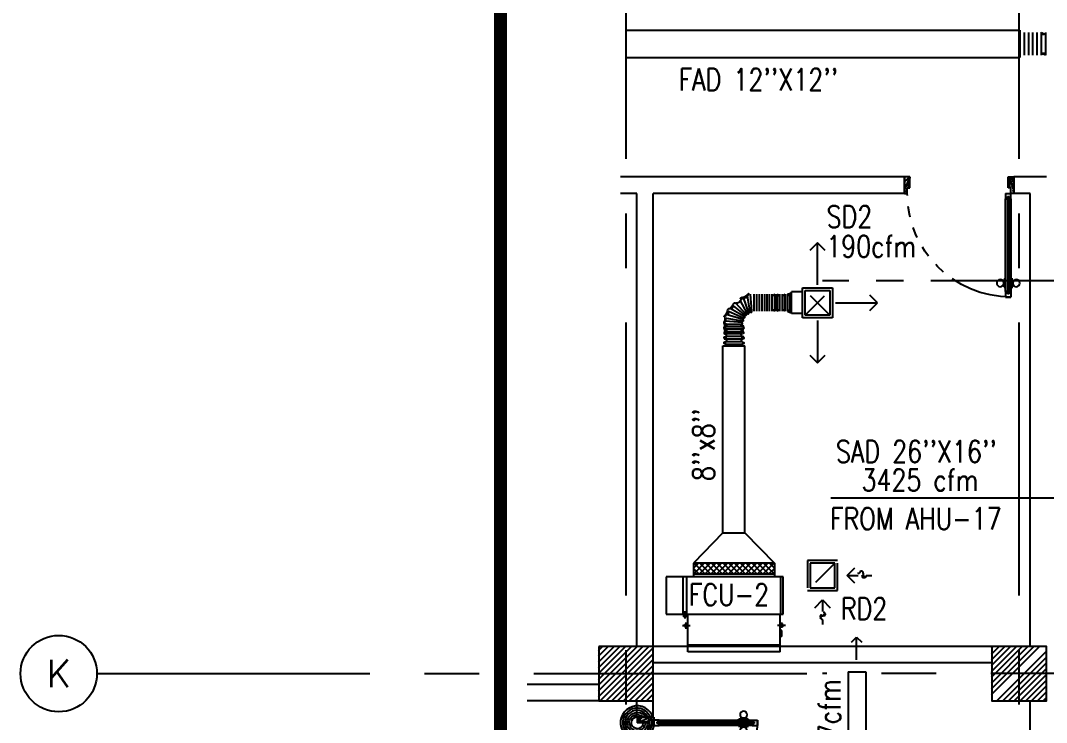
# Model space of a CAD drawing. Extents: x 417866231.7 to 417866328.5, y 43498046.7 to 43498124.2.
# Drawn here: x 417866231.69 to 417866241.09, y 43498097.56 to 43498103.99 of the extents above; entities that cross this region are included whole.
import ezdxf
from ezdxf.enums import TextEntityAlignment as Align

# ---------------------------------------------------------------- set-up
doc = ezdxf.new("R2010")
doc.units = 0
doc.header["$MEASUREMENT"] = 0
for name, pattern in [('CENTER', [2, 1.25, -0.25, 0.25, -0.25]), ('CENTER2', [1.125, 0.75, -0.125, 0.125, -0.125]), ('CENTERX2', [4, 2.5, -0.5, 0.5, -0.5]), ('HIDDEN', [0.375, 0.25, -0.125])]:
    doc.linetypes.add(name, pattern=pattern)
doc.layers.get('0').update_dxf_attribs({"linetype": 'CONTINUOUS'})
for name, color, linetype in [('AX', 9, 'CONTINUOUS'), ('AX-CR', 7, 'CONTINUOUS'), ('AX-TXT', 2, 'CONTINUOUS'), ('AXES', 11, 'CENTERX2'), ('AXES1', 11, 'CENTER'), ('COL', 7, 'CONTINUOUS'), ('DOOR', 9, 'CONTINUOUS'), ('DUCT', 6, 'CONTINUOUS'), ('ELEV', 2, 'CONTINUOUS'), ('FCU', 6, 'CONTINUOUS'), ('HAT', 11, 'CONTINUOUS'), ('M-AC-FLEX', 7, 'CONTINUOUS'), ('M-EGU.', 2, 'CONTINUOUS'), ('M-TEXT', 2, 'CONTINUOUS'), ('WALL', 9, 'CONTINUOUS')]:
    doc.layers.add(name, color=color, linetype=linetype)
doc.styles.add('ROMANS', font='ROMANS.shx', dxfattribs={"width": 0.6})

# ---------------------------------------------------------------- blocks, each defined once
blk = doc.blocks.new('D1000')
at = {"layer": 'DOOR', "color": 7, "linetype": 'ByBlock'}
for p, q in [((0, 0), (-150, 0)), ((-150, 0), (-150, -25)), ((-150, 0), (0, 0)), ((0, -50), (-113.7, 0)), ((0, -50), (-40.1, 0)), ((0, -50), (0, 0)), ((-1050, -25.2), (-1100, -25.2)), ((-1100, -75.2), (-1100, -25.2)), ((-1100, -25.2), (-1100, -75.2)), ((-1050, -75.2), (-1100, -75.2)), ((-1050, -42.2), (-1070, -42.2)), ((-1070, -42.2), (-1070, -58.2)), ((-1050, -58.2), (-1070, -58.2)), ((-1050, -25.2), (-1050, -42.2)), ((-1050, -58.2), (-1050, -75.2)), ((-927.6, -18), (-1017.6, -18)), ((-1017.6, -25.2), (-1017.6, -18)), ((-1017.6, -75.2), (-1017.6, -82.4)), ((-927.6, -82.4), (-1017.6, -82.4)), ((-1005, -9), (-940.2, -9)), ((-1005, -18), (-1005, -9)), ((-1005, -18), (-940.2, -18)), ((-1005, -82.4), (-940.2, -82.4)), ((-1005, -82.4), (-1005, -91.4)), ((-1005, -91.4), (-940.2, -91.4)), ((-940.2, -18), (-940.2, -9)), ((-940.2, -82.4), (-940.2, -91.4)), ((-927.6, -25.2), (-927.6, -18)), ((-927.6, -75.2), (-927.6, -82.4)), ((-200, -42), (-200, -25)), ((-200, -25), (-150, -25)), ((-180, -42), (-200, -42)), ((-200, -75), (-200, -58)), ((-200, -58), (-180, -58)), ((-150, -75), (-200, -75)), ((-180, -58), (-180, -42)), ((-150, -75), (-150, -25)), ((-150, -25), (-100, -25)), ((-100, -25), (-100, -50)), ((0, -50), (-100, -36.6)), ((-100, -50), (0, -50)), ((-150, -975), (-100, -975)), ((-150, -1000), (-150, -975)), ((-150, -1000), (0, -1000)), ((0, -1000), (-150, -1000)), ((0, -950), (-113.7, -1000)), ((-100, -975), (-100, -950)), ((0, -950), (-100, -963.4)), ((-100, -950), (0, -950)), ((0, -950), (-40.1, -1000)), ((0, -950), (0, -1000))]:
    blk.add_line(p, q, dxfattribs=at)
at = {"layer": 'DOOR', "linetype": 'ByBlock'}
for p, q in [((-200, -25), (-1050, -25.2)), ((-200, -42), (-1050, -42.2)), ((-200, -58), (-1050, -58.2)), ((-1050, -75.2), (-200, -75))]:
    blk.add_line(p, q, dxfattribs=at)
at = {"layer": 'DOOR', "color": 7, "linetype": 'ByBlock'}
for centre in [(-972.6, 23.4), (-972.6, -123.7)]:
    blk.add_circle(centre, 32.4, dxfattribs=at)
for centre, radius, start, end in [((0, -50), 134.4, 158.15985, 169.28002), ((0, -50), 74.4, 137.77643, 180), ((0, -50), 54.4, 113.20738, 180), ((0, -50), 154.4, 161.10529, 166.28577), ((0, -50), 114.4, 154.08384, 167.37743), ((0, -50), 94.4, 148.01819, 180), ((0, -50), 34.4, 90, 180), ((0, -50), 14.4, 90, 180), ((0, -950), 154.4, 193.71423, 198.89471), ((0, -950), 134.4, 190.71998, 201.84015), ((0, -950), 94.4, 180, 211.98181), ((0, -950), 74.4, 180, 222.22357), ((0, -950), 54.4, 180, 246.79262), ((0, -950), 34.4, 180, 270), ((0, -950), 14.4, 180, 270)]:
    blk.add_arc(centre, radius, start, end, dxfattribs=at)
at = {"layer": 'DOOR', "linetype": 'HIDDEN', "ltscale": 0.5}
blk.add_arc((-149.4, -24.5), 950.5, 180.04344, 269.96673, dxfattribs=at)
blk = doc.blocks.new('*X53')
at = {"color": 0}
for p, q in [((196688.6, 162747.4), (197130.9, 163189.7)), ((196688.6, 162800.5), (197077.8, 163189.7)), ((196688.6, 162853.5), (197024.8, 163189.7)), ((196688.6, 162906.5), (196971.8, 163189.7)), ((196688.6, 162959.6), (196918.7, 163189.7)), ((196688.6, 163012.6), (196865.7, 163189.7)), ((196688.6, 163065.6), (196812.7, 163189.7)), ((196688.6, 163118.7), (196759.6, 163189.7)), ((196688.6, 163171.7), (196706.6, 163189.7)), ((196736.9, 162689.7), (197188.6, 163141.4)), ((196790, 162689.7), (197188.6, 163088.3)), ((196843, 162689.7), (197188.6, 163035.3)), ((196896, 162689.7), (197188.6, 162982.3)), ((196949.1, 162689.7), (197188.6, 162929.2)), ((197002.1, 162689.7), (197188.6, 162876.2)), ((197055.1, 162689.7), (197188.6, 162823.2)), ((197108.2, 162689.7), (197188.6, 162770.1)), ((197161.2, 162689.7), (197188.6, 162717.1))]:
    blk.add_line(p, q, dxfattribs=at)
blk = doc.blocks.new('COL50')
at = {"layer": 'COL'}
blk.add_lwpolyline([(-250, 250), (-250, -250), (250, -250), (250, 250)], close=True, dxfattribs=at)
blk = doc.blocks.new('*X47')
at = {"color": 0}
for p, q in [((80579.2, 162727.4), (81041.6, 163189.7)), ((80579.2, 162780.4), (80988.6, 163189.7)), ((80579.2, 162833.4), (80935.5, 163189.7)), ((80579.2, 162886.5), (80882.5, 163189.7)), ((80579.2, 162939.5), (80829.5, 163189.7)), ((80579.2, 162992.5), (80776.4, 163189.7)), ((80579.2, 163045.6), (80723.4, 163189.7)), ((80579.2, 163098.6), (80670.4, 163189.7)), ((80579.2, 163151.6), (80617.3, 163189.7)), ((80594.6, 162689.7), (81079.2, 163174.3)), ((80647.7, 162689.7), (81079.2, 163121.3)), ((80700.7, 162689.7), (81079.2, 163068.3)), ((80753.7, 162689.7), (81079.2, 163015.2)), ((80806.8, 162689.7), (81079.2, 162962.2)), ((80859.8, 162689.7), (81079.2, 162909.2)), ((80912.8, 162689.7), (81079.2, 162856.1)), ((80965.9, 162689.7), (81079.2, 162803.1)), ((81018.9, 162689.7), (81079.2, 162750.1)), ((81071.9, 162689.7), (81079.2, 162697))]:
    blk.add_line(p, q, dxfattribs=at)
blk = doc.blocks.new('AXL')
at = {"layer": 'AX-CR'}
blk.add_circle((-350, 0), 350, dxfattribs=at)
at = {"layer": 'AX-TXT', "style": 'ROMANS'}
blk.add_attdef('AX', text='', height=250, dxfattribs=at).set_placement((-350, 0), align=Align.MIDDLE)
blk = doc.blocks.new('*X110')
at = {"color": 0}
for p, q in [((16890.5, -2466.6), (16943.5, -2413.6)), ((16890.5, -2519.6), (16990.5, -2419.6)), ((16990.5, -2512.5), (16891.6, -2413.6)), ((16990.5, -2459.4), (16944.6, -2413.6)), ((16990.5, -2565.5), (16890.5, -2465.5)), ((16890.5, -2572.6), (16990.5, -2472.6)), ((16990.5, -2618.5), (16890.5, -2518.5)), ((16890.5, -2625.7), (16990.5, -2525.7)), ((16990.5, -2671.6), (16890.5, -2571.6)), ((16890.5, -2678.7), (16990.5, -2578.7)), ((16990.5, -2724.6), (16890.5, -2624.6)), ((16890.5, -2731.7), (16990.5, -2631.7)), ((16990.5, -2777.6), (16890.5, -2677.6)), ((16890.5, -2784.8), (16990.5, -2684.8)), ((16990.5, -2830.7), (16890.5, -2730.7)), ((16890.5, -2837.8), (16990.5, -2737.8)), ((16990.5, -2883.7), (16890.5, -2783.7)), ((16890.5, -2890.8), (16990.5, -2790.8)), ((16990.5, -2936.7), (16890.5, -2836.7)), ((16890.5, -2943.9), (16990.5, -2843.9)), ((16990.5, -2989.8), (16890.5, -2889.8)), ((16890.5, -2996.9), (16990.5, -2896.9)), ((16990.5, -3042.8), (16890.5, -2942.8)), ((16890.5, -3049.9), (16990.5, -2949.9)), ((16990.5, -3095.8), (16890.5, -2995.8)), ((16890.5, -3103), (16990.5, -3003)), ((16990.5, -3148.9), (16890.5, -3048.9)), ((16891.5, -3154.9), (16990.5, -3056)), ((16943.5, -3154.9), (16890.5, -3101.9)), ((16944.6, -3154.9), (16990.5, -3109))]:
    blk.add_line(p, q, dxfattribs=at)

msp = doc.modelspace()

# ---------------------------------------------------------------- linework, layer by layer
at = {"layer": 'AXES'}
for p, q in [((417866237.2386, 43498046.7245), (417866237.2386, 43498123.5372)), ((417866240.8386, 43498046.7245), (417866240.8386, 43498123.5372)), ((417866232.3944, 43498098.0088), (417866239.0386, 43498098.0088)), ((417866307.0786, 43498098.0088), (417866239.0386, 43498098.0088))]:
    msp.add_line(p, q, dxfattribs=at)
at = {"layer": 'AXES1'}
msp.add_line((417866297.2786, 43498101.6088), (417866239.0386, 43498101.6088), dxfattribs=at)
at = {"layer": 'DUCT', "linetype": 'ByBlock'}
for p, q in [((417866237.2386, 43498103.9038), (417866240.8449, 43498103.9038)), ((417866240.8449, 43498103.9038), (417866240.8449, 43498103.6538)), ((417866237.2386, 43498103.6538), (417866240.8449, 43498103.6538))]:
    msp.add_line(p, q, dxfattribs=at)
at = {"layer": 'DUCT'}
for p, q in [((417866238.1266, 43498101.0123), (417866238.3266, 43498101.0123)), ((417866238.1266, 43498099.3), (417866238.1266, 43498101.0123)), ((417866238.3266, 43498099.3), (417866238.3266, 43498101.0123)), ((417866238.1266, 43498099.3), (417866237.856, 43498099.0194)), ((417866238.1266, 43498099.3), (417866238.3266, 43498099.3)), ((417866238.3266, 43498099.3), (417866238.5973, 43498099.0194)), ((417866239.2733, 43498098.0242), (417866239.2733, 43498096.1203)), ((417866239.2733, 43498098.0242), (417866239.4333, 43498098.0242)), ((417866239.4333, 43498098.0242), (417866239.4333, 43498096.0903))]:
    msp.add_line(p, q, dxfattribs=at)
at = {"layer": 'ELEV', "linetype": 'CENTER2', "const_width": 0.12}
msp.add_lwpolyline([(417866236.0887, 43498051.2697), (417866236.0887, 43498114.8088)], dxfattribs=at)
at = {"layer": 'FCU', "color": 3}
for p, q in [((417866238.5973, 43498099.0194), (417866237.856, 43498099.0194)), ((417866237.856, 43498099.0194), (417866237.856, 43498098.8971)), ((417866238.5973, 43498099.0194), (417866238.5973, 43498098.8971)), ((417866237.6051, 43498098.8971), (417866237.6051, 43498098.5542)), ((417866237.7575, 43498098.8971), (417866237.6051, 43498098.8971)), ((417866237.7962, 43498098.5542), (417866237.7962, 43498098.8971)), ((417866238.5973, 43498098.9194), (417866237.856, 43498098.9194)), ((417866238.6775, 43498098.5542), (417866238.6775, 43498098.8971)), ((417866237.779, 43498098.5132), (417866237.779, 43498098.5814)), ((417866237.6051, 43498098.5542), (417866237.7575, 43498098.5542)), ((417866237.769, 43498098.5292), (417866237.769, 43498098.5542)), ((417866237.769, 43498098.5292), (417866237.789, 43498098.5292)), ((417866237.789, 43498098.5292), (417866237.789, 43498098.5542)), ((417866237.7545, 43498098.4503), (417866237.8272, 43498098.4503)), ((417866237.7744, 43498098.4603), (417866237.8044, 43498098.4603)), ((417866237.7744, 43498098.4403), (417866237.7744, 43498098.4603)), ((417866237.7744, 43498098.4403), (417866237.8044, 43498098.4403)), ((417866237.7894, 43498098.4205), (417866237.7894, 43498098.4772)), ((417866238.6988, 43498098.4503), (417866238.6261, 43498098.4503)), ((417866238.6789, 43498098.4603), (417866238.6489, 43498098.4603)), ((417866238.6789, 43498098.4403), (417866238.6489, 43498098.4403)), ((417866238.6639, 43498098.4047), (417866238.6489, 43498098.4047)), ((417866238.6639, 43498098.4295), (417866238.6639, 43498098.4772)), ((417866238.6639, 43498098.3498), (417866238.6639, 43498098.4047)), ((417866238.6789, 43498098.4403), (417866238.6789, 43498098.4603)), ((417866238.6639, 43498098.3498), (417866238.6489, 43498098.3498)), ((417866238.6489, 43498098.2685), (417866237.8044, 43498098.2685))]:
    msp.add_line(p, q, dxfattribs=at)
at = {"layer": 'FCU', "color": 6}
for p, q in [((417866238.6775, 43498098.8971), (417866237.7575, 43498098.8971)), ((417866237.7575, 43498098.8971), (417866237.7575, 43498098.5542)), ((417866237.7575, 43498098.5542), (417866238.6775, 43498098.5542)), ((417866237.8044, 43498098.2082), (417866237.8044, 43498098.5542)), ((417866238.6489, 43498098.2082), (417866238.6489, 43498098.5542)), ((417866238.6489, 43498098.2082), (417866237.8044, 43498098.2082))]:
    msp.add_line(p, q, dxfattribs=at)
at = {"layer": 'FCU', "color": 2}
msp.add_line((417866238.6571, 43498098.5542), (417866238.6571, 43498098.8971), dxfattribs=at)
at = {"layer": 'M-AC-FLEX', "color": 11}
for p, q in [((417866240.8839, 43498103.8825), (417866240.8839, 43498103.675)), ((417866240.9229, 43498103.8825), (417866240.9229, 43498103.675)), ((417866240.9619, 43498103.8825), (417866240.9619, 43498103.675)), ((417866241.0009, 43498103.8825), (417866241.0009, 43498103.675)), ((417866241.0392, 43498103.8825), (417866241.0392, 43498103.675)), ((417866241.0392, 43498103.8825), (417866241.0392, 43498103.675)), ((417866241.0782, 43498103.8825), (417866241.0782, 43498103.675)), ((417866241.0782, 43498103.8825), (417866241.0782, 43498103.675)), ((417866238.3406, 43498101.2973), (417866238.2456, 43498101.4031)), ((417866238.3524, 43498101.3054), (417866238.283, 43498101.4317)), ((417866238.3617, 43498101.3134), (417866238.3133, 43498101.456)), ((417866238.3746, 43498101.3206), (417866238.3525, 43498101.4705)), ((417866238.3901, 43498101.3283), (417866238.3781, 43498101.4845)), ((417866238.4135, 43498101.3283), (417866238.4135, 43498101.4853)), ((417866238.437, 43498101.3283), (417866238.437, 43498101.4853)), ((417866238.4605, 43498101.3283), (417866238.4605, 43498101.4853)), ((417866238.4835, 43498101.4855), (417866238.4835, 43498101.3285)), ((417866238.5069, 43498101.4855), (417866238.5069, 43498101.3285)), ((417866238.53, 43498101.3283), (417866238.53, 43498101.4853)), ((417866238.5535, 43498101.3283), (417866238.5535, 43498101.4853)), ((417866238.5535, 43498101.3283), (417866238.5535, 43498101.4853)), ((417866238.5769, 43498101.3283), (417866238.5769, 43498101.4853)), ((417866238.5769, 43498101.3283), (417866238.5769, 43498101.4853)), ((417866238.6004, 43498101.4855), (417866238.6004, 43498101.3285)), ((417866238.6004, 43498101.3283), (417866238.6004, 43498101.4853)), ((417866238.6234, 43498101.4855), (417866238.6234, 43498101.3285)), ((417866238.6234, 43498101.3283), (417866238.6234, 43498101.4853)), ((417866238.6469, 43498101.3283), (417866238.6469, 43498101.4853)), ((417866238.6469, 43498101.3283), (417866238.6469, 43498101.4853)), ((417866238.6469, 43498101.3283), (417866238.6469, 43498101.4853)), ((417866238.6469, 43498101.3283), (417866238.6469, 43498101.4853)), ((417866238.6704, 43498101.3283), (417866238.6704, 43498101.4853)), ((417866238.6704, 43498101.3283), (417866238.6704, 43498101.4853)), ((417866238.6704, 43498101.3283), (417866238.6704, 43498101.4853)), ((417866238.6704, 43498101.3283), (417866238.6704, 43498101.4853)), ((417866238.6938, 43498101.4855), (417866238.6938, 43498101.3285)), ((417866238.6938, 43498101.3283), (417866238.6938, 43498101.4853)), ((417866238.7169, 43498101.4855), (417866238.7169, 43498101.3285)), ((417866238.7169, 43498101.3283), (417866238.7169, 43498101.4853)), ((417866238.7404, 43498101.3283), (417866238.7404, 43498101.4853)), ((417866238.7404, 43498101.3283), (417866238.7404, 43498101.4853)), ((417866238.314, 43498101.2665), (417866238.1761, 43498101.3272)), ((417866238.3211, 43498101.2817), (417866238.1915, 43498101.3538)), ((417866238.3295, 43498101.2915), (417866238.2215, 43498101.3796)), ((417866238.3055, 43498101.2373), (417866238.1442, 43498101.2643)), ((417866238.3006, 43498101.2249), (417866238.1481, 43498101.2374)), ((417866238.1481, 43498101.2139), (417866238.2985, 43498101.2118)), ((417866238.3086, 43498101.2519), (417866238.1555, 43498101.2977)), ((417866238.3051, 43498101.1904), (417866238.1481, 43498101.1904)), ((417866238.3051, 43498101.167), (417866238.1481, 43498101.167)), ((417866238.1481, 43498101.167), (417866238.3051, 43498101.167)), ((417866238.1481, 43498101.1435), (417866238.3051, 43498101.1435)), ((417866238.3054, 43498101.1205), (417866238.1483, 43498101.1205)), ((417866238.1481, 43498101.027), (417866238.3051, 43498101.027)), ((417866238.3054, 43498101.097), (417866238.1483, 43498101.097)), ((417866238.3054, 43498101.0735), (417866238.1483, 43498101.0735)), ((417866238.3054, 43498101.0501), (417866238.1483, 43498101.0501))]:
    msp.add_line(p, q, dxfattribs=at)
at = {"layer": 'M-AC-FLEX'}
for points in [[(417866240.8449, 43498103.8825, -1.00175), (417866240.8839, 43498103.8825)], [(417866240.9229, 43498103.8825, -1), (417866240.8839, 43498103.8825, 1), (417866240.8449, 43498103.8825)], [(417866240.8449, 43498103.8825, -1), (417866240.8839, 43498103.8825)], [(417866240.8839, 43498103.8825, 1), (417866240.8449, 43498103.8825)], [(417866240.8839, 43498103.8825, 1), (417866240.9229, 43498103.8825, -1), (417866240.9619, 43498103.8825, 1), (417866241.0009, 43498103.8825, -1.018005), (417866241.0392, 43498103.8825)], [(417866241.1555, 43498103.8825, -1), (417866241.1165, 43498103.8825, 1.018005), (417866241.0782, 43498103.8825)], [(417866240.9229, 43498103.675, 1), (417866240.8839, 43498103.675, -1), (417866240.8449, 43498103.675)], [(417866240.8449, 43498103.675, 1.000001), (417866240.8839, 43498103.675)], [(417866240.8449, 43498103.675, 1.00175), (417866240.8839, 43498103.675)], [(417866240.8839, 43498103.675, -1.000001), (417866240.8449, 43498103.675)], [(417866240.8839, 43498103.675, -1), (417866240.9229, 43498103.675, 1), (417866240.9619, 43498103.675, -1), (417866241.0009, 43498103.675, 1.018005), (417866241.0392, 43498103.675)], [(417866241.1555, 43498103.675, 1), (417866241.1165, 43498103.675, -1.018005), (417866241.0782, 43498103.675)], [(417866238.3132, 43498101.4564, 0.562442), (417866238.3525, 43498101.4705, -0.803591), (417866238.3781, 43498101.4845)], [(417866238.3781, 43498101.4845, 0.661578), (417866238.4135, 43498101.4853, -1), (417866238.437, 43498101.4853)], [(417866238.4605, 43498101.4853, -1), (417866238.437, 43498101.4853, 1), (417866238.4135, 43498101.4853)], [(417866238.4605, 43498101.4853, -0.999838), (417866238.4835, 43498101.4857)], [(417866238.53, 43498101.4853, 0.999838), (417866238.5069, 43498101.4857)], [(417866238.53, 43498101.4853, 1), (417866238.5535, 43498101.4853, -1), (417866238.5769, 43498101.4853)], [(417866238.6004, 43498101.4853, -1), (417866238.5769, 43498101.4853, 1), (417866238.5535, 43498101.4853)], [(417866238.6004, 43498101.4853, -0.999838), (417866238.6234, 43498101.4857)], [(417866238.6234, 43498101.4853, 0.999838), (417866238.6004, 43498101.4857)], [(417866238.6234, 43498101.4853, 1), (417866238.6469, 43498101.4853, -1), (417866238.6704, 43498101.4853)], [(417866238.6704, 43498101.4854, 0.997748), (417866238.6469, 43498101.4853)], [(417866238.6469, 43498101.4854, -0.997748), (417866238.6704, 43498101.4853)], [(417866238.6938, 43498101.4853, -1), (417866238.6704, 43498101.4853, 1), (417866238.6469, 43498101.4853)], [(417866238.7169, 43498101.4853, 0.999838), (417866238.6938, 43498101.4857)], [(417866238.6938, 43498101.4853, -0.999838), (417866238.7169, 43498101.4857)], [(417866238.7169, 43498101.4853, 1), (417866238.7404, 43498101.4853, -0.470959), (417866238.7543, 43498101.4968, -0.470959)], [(417866238.1555, 43498101.2977, 0.652763), (417866238.1761, 43498101.3272, -0.764077), (417866238.1915, 43498101.3538, 0.428567), (417866238.2215, 43498101.3796, -0.696093), (417866238.2456, 43498101.4031)], [(417866238.3133, 43498101.456, 0.604437), (417866238.283, 43498101.4317, -0.497993), (417866238.2456, 43498101.4031)], [(417866238.4605, 43498101.4857, 0.004461), (417866238.4605, 43498101.4855)], [(417866238.507, 43498101.4855, -0.998407), (417866238.4835, 43498101.4855, 0.008922), (417866238.4835, 43498101.4859)], [(417866238.4835, 43498101.4855, 0.998407), (417866238.5069, 43498101.4855, -0.008922), (417866238.5069, 43498101.4859)], [(417866238.53, 43498101.4857, -0.004461), (417866238.53, 43498101.4855)], [(417866238.5813, 43498101.4764, 0.631935), (417866238.6004, 43498101.4855, -0.008922), (417866238.6004, 43498101.4859)], [(417866238.6004, 43498101.4855, -0.632264), (417866238.5813, 43498101.4764, -0.632264)], [(417866238.6004, 43498101.4857, 0.004461), (417866238.6004, 43498101.4855)], [(417866238.6426, 43498101.4764, -0.631935), (417866238.6234, 43498101.4855, 0.008922), (417866238.6234, 43498101.4859)], [(417866238.6234, 43498101.4857, -0.004461), (417866238.6234, 43498101.4855)], [(417866238.6234, 43498101.4855, 0.632264), (417866238.6426, 43498101.4764, 0.632264)], [(417866238.6747, 43498101.4764, 0.631935), (417866238.6938, 43498101.4855, -0.008922), (417866238.6938, 43498101.4859)], [(417866238.6939, 43498101.4855, -0.632264), (417866238.6747, 43498101.4764, -0.632264)], [(417866238.6938, 43498101.4857, 0.004461), (417866238.6938, 43498101.4855)], [(417866238.7168, 43498101.4855, 0.632264), (417866238.736, 43498101.4764, 0.632264)], [(417866238.736, 43498101.4764, -0.631935), (417866238.7169, 43498101.4855, 0.008922), (417866238.7169, 43498101.4859)], [(417866238.7169, 43498101.4857, -0.004461), (417866238.7169, 43498101.4855)], [(417866238.3617, 43498101.3134, -1.125229), (417866238.3524, 43498101.3054, 1.12511), (417866238.3414, 43498101.296, 0.893954)], [(417866238.3901, 43498101.3286, -0.879519), (417866238.3746, 43498101.3206, 1.034976), (417866238.3617, 43498101.3134)], [(417866238.4135, 43498101.3283, 0.987495), (417866238.3901, 43498101.3286, 0.606794)], [(417866238.4605, 43498101.3283, 1), (417866238.437, 43498101.3283, -1), (417866238.4135, 43498101.3283)], [(417866238.4135, 43498101.3283, 1), (417866238.437, 43498101.3283)], [(417866238.437, 43498101.3283, -1), (417866238.4605, 43498101.3283)], [(417866238.507, 43498101.3285, 0.998407), (417866238.4835, 43498101.3285, -1.018005), (417866238.4605, 43498101.3285)], [(417866238.4835, 43498101.3285, -0.998407), (417866238.5069, 43498101.3285, 1.018005), (417866238.53, 43498101.3285)], [(417866238.5535, 43498101.3283, 1), (417866238.53, 43498101.3283)], [(417866238.53, 43498101.3283, -1), (417866238.5535, 43498101.3283, 1), (417866238.5769, 43498101.3283)], [(417866238.6004, 43498101.3283, 1), (417866238.5769, 43498101.3283, -1), (417866238.5535, 43498101.3283)], [(417866238.5769, 43498101.3283, -1), (417866238.5535, 43498101.3283)], [(417866238.5535, 43498101.3283, 1), (417866238.5769, 43498101.3283)], [(417866238.5769, 43498101.3283, -1), (417866238.6004, 43498101.3283)], [(417866238.6004, 43498101.3285, 0.632264), (417866238.5813, 43498101.3376, 0.632264)], [(417866238.5813, 43498101.3376, -0.631935), (417866238.6004, 43498101.3285, 1.018005), (417866238.6234, 43498101.3285)], [(417866238.6426, 43498101.3376, 0.631935), (417866238.6234, 43498101.3285, -1.018005), (417866238.6004, 43498101.3285)], [(417866238.6234, 43498101.3285, -0.632264), (417866238.6426, 43498101.3376, -0.632264)], [(417866238.6469, 43498101.3283, 1), (417866238.6234, 43498101.3283)], [(417866238.6234, 43498101.3283, -1), (417866238.6469, 43498101.3283, 1), (417866238.6704, 43498101.3283)], [(417866238.6938, 43498101.3283, 1), (417866238.6704, 43498101.3283, -1), (417866238.6469, 43498101.3283)], [(417866238.6469, 43498101.3283, 1), (417866238.6704, 43498101.3283)], [(417866238.6704, 43498101.3283, -1), (417866238.6469, 43498101.3283)], [(417866238.6704, 43498101.3283, -1), (417866238.6469, 43498101.3283)], [(417866238.6469, 43498101.3283, 1), (417866238.6704, 43498101.3283)], [(417866238.6704, 43498101.3283, -1), (417866238.6938, 43498101.3283)], [(417866238.6939, 43498101.3285, 0.632264), (417866238.6747, 43498101.3376, 0.632264)], [(417866238.6747, 43498101.3376, -0.631935), (417866238.6938, 43498101.3285, 1.018005), (417866238.7169, 43498101.3285)], [(417866238.736, 43498101.3376, 0.631935), (417866238.7169, 43498101.3285, -1.018005), (417866238.6938, 43498101.3285)], [(417866238.7168, 43498101.3285, -0.632264), (417866238.736, 43498101.3376, -0.632264)], [(417866238.7404, 43498101.3283, 1), (417866238.7169, 43498101.3283)], [(417866238.7169, 43498101.3283, -1), (417866238.7404, 43498101.3283, 0.470959), (417866238.7543, 43498101.3168, 0.470959)], [(417866238.7404, 43498101.3283, 0.470959), (417866238.7543, 43498101.3168, 0.470959)], [(417866238.7543, 43498101.3168, -0.470959), (417866238.7404, 43498101.3283)], [(417866238.1445, 43498101.2643, -0.575939), (417866238.1481, 43498101.2374, 1), (417866238.1481, 43498101.2139)], [(417866238.1481, 43498101.1904, 1), (417866238.1481, 43498101.2139, -1), (417866238.1481, 43498101.2374)], [(417866238.1481, 43498101.2139, -1), (417866238.1481, 43498101.1904, 1), (417866238.1481, 43498101.167)], [(417866238.1555, 43498101.2977, 0.665042), (417866238.1442, 43498101.2643)], [(417866238.1481, 43498101.1904, 0.606794), (417866238.1577, 43498101.2089, 0.606794)], [(417866238.2985, 43498101.2118, 0.736653), (417866238.3051, 43498101.1904, -1), (417866238.3051, 43498101.167)], [(417866238.3051, 43498101.1904, -0.606794), (417866238.2955, 43498101.2089, -0.606794)], [(417866238.3102, 43498101.251, -0.78893), (417866238.3048, 43498101.2373, 1.030272), (417866238.3006, 43498101.2249)], [(417866238.3006, 43498101.2249, -0.635837), (417866238.2985, 43498101.2118, -0.724161)], [(417866238.3211, 43498101.2817, -0.850272), (417866238.3171, 43498101.2659, 1.072461), (417866238.3102, 43498101.251)], [(417866238.3414, 43498101.296, -0.698197), (417866238.3295, 43498101.2915, 1.180405), (417866238.3211, 43498101.2817)], [(417866238.1481, 43498101.167, -1), (417866238.1481, 43498101.1904)], [(417866238.1481, 43498101.1904, 1), (417866238.1481, 43498101.167)], [(417866238.1481, 43498101.1435, 1), (417866238.1481, 43498101.167, -1), (417866238.1481, 43498101.1904)], [(417866238.1484, 43498101.0735, 0.00089), (417866238.1483, 43498101.0735, -1), (417866238.1483, 43498101.097, 1), (417866238.1483, 43498101.1205, -1.018005), (417866238.1483, 43498101.1435)], [(417866238.1481, 43498101.167, -1), (417866238.1481, 43498101.1435)], [(417866238.3051, 43498101.1435, -1), (417866238.3051, 43498101.167, 1), (417866238.3051, 43498101.1904)], [(417866238.3053, 43498101.0735, -0.00089), (417866238.3054, 43498101.0735, 1), (417866238.3054, 43498101.097, -1), (417866238.3054, 43498101.1205, 0.008922), (417866238.3058, 43498101.1205)], [(417866238.3051, 43498101.167, 1), (417866238.3051, 43498101.1904)], [(417866238.3051, 43498101.1435, -0.999838), (417866238.3056, 43498101.1205)], [(417866238.3056, 43498101.1435, 0.004461), (417866238.3054, 43498101.1435)], [(417866238.1484, 43498101.097, -0.00089), (417866238.1483, 43498101.097, 1), (417866238.1483, 43498101.0735, -0.00089), (417866238.1484, 43498101.0735, -0.00089)], [(417866238.1484, 43498101.097, -0.00089), (417866238.1483, 43498101.097, 1), (417866238.1483, 43498101.0735, -1), (417866238.1483, 43498101.0501, 1.018005), (417866238.1483, 43498101.027)], [(417866238.1484, 43498101.0735, 0.00089), (417866238.1483, 43498101.0735, -1), (417866238.1483, 43498101.097, 0.00089), (417866238.1484, 43498101.097, 0.00089)], [(417866238.1595, 43498101.0123, 0.492359), (417866238.1481, 43498101.027)], [(417866238.1481, 43498101.027, -0.492359), (417866238.1595, 43498101.0123, -0.492359)], [(417866238.1481, 43498101.027, -0.492357), (417866238.1595, 43498101.0123, -0.492357)], [(417866238.3051, 43498101.027, 0.492359), (417866238.2938, 43498101.0123, 0.492359)], [(417866238.2985, 43498101.025, 0.317047), (417866238.2938, 43498101.0123, 0.317047)], [(417866238.3053, 43498101.097, 0.00089), (417866238.3054, 43498101.097, -1), (417866238.3054, 43498101.0735, 1), (417866238.3054, 43498101.0501, -0.008922), (417866238.3058, 43498101.0501)], [(417866238.3051, 43498101.027, 0.999838), (417866238.3056, 43498101.0501)], [(417866238.3053, 43498101.097, 0.00089), (417866238.3054, 43498101.097, -1), (417866238.3054, 43498101.0735, 0.00089), (417866238.3053, 43498101.0735, 0.00089)], [(417866238.3053, 43498101.0735, -0.00089), (417866238.3054, 43498101.0735, 1), (417866238.3054, 43498101.097, -0.00089), (417866238.3053, 43498101.097, -0.00089)], [(417866238.3056, 43498101.027, -0.004461), (417866238.3054, 43498101.027)]]:
    msp.add_lwpolyline(points, format="xyb", dxfattribs=at)
for centre, start, end in [((417866241.0587, 43498103.8825), 180, 331.56864), ((417866241.0587, 43498103.8825), 208.43136, 0), ((417866241.0587, 43498103.675), 28.43137, 180.01777), ((417866241.0587, 43498103.675), 28.43137, 180.01777), ((417866241.0587, 43498103.675), 359.98223, 151.56863), ((417866241.0587, 43498103.675), 359.98223, 151.56863)]:
    msp.add_arc(centre, 0.0195, start, end, dxfattribs=at)
at = {"layer": 'M-EGU.'}
for p, q in [((417866238.9918, 43498101.9568), (417866238.9211, 43498101.8861)), ((417866239.0625, 43498101.8861), (417866238.9918, 43498101.9568)), ((417866238.9918, 43498101.5706), (417866238.9918, 43498101.9568)), ((417866238.7543, 43498101.3068), (417866238.7543, 43498101.5068)), ((417866238.8543, 43498101.5068), (417866238.7543, 43498101.5068)), ((417866238.8543, 43498101.5443), (417866239.1293, 43498101.5443)), ((417866238.8543, 43498101.2693), (417866238.8543, 43498101.5443)), ((417866239.1293, 43498101.5443), (417866239.1293, 43498101.2693)), ((417866239.1556, 43498101.4068), (417866239.5418, 43498101.4068)), ((417866239.5418, 43498101.4068), (417866239.4711, 43498101.4775)), ((417866239.4711, 43498101.3361), (417866239.5418, 43498101.4068)), ((417866238.8543, 43498101.3068), (417866238.7543, 43498101.3068)), ((417866239.1293, 43498101.2693), (417866238.8543, 43498101.2693)), ((417866238.9918, 43498101.243), (417866238.9918, 43498100.8568)), ((417866238.9211, 43498100.9275), (417866238.9918, 43498100.8568)), ((417866238.9918, 43498100.8568), (417866239.0625, 43498100.9275)), ((417866238.9261, 43498099.0213), (417866238.9261, 43498098.7963)), ((417866239.1511, 43498099.0213), (417866238.9261, 43498099.0213)), ((417866239.1511, 43498098.7963), (417866239.1511, 43498099.0213)), ((417866239.2636, 43498098.9088), (417866239.3343, 43498098.9795)), ((417866239.2636, 43498098.9088), (417866239.3647, 43498098.9088)), ((417866239.3343, 43498098.8381), (417866239.2636, 43498098.9088)), ((417866239.4443, 43498098.9088), (417866239.4886, 43498098.9088)), ((417866238.9261, 43498098.7963), (417866239.1511, 43498098.7963)), ((417866238.9679, 43498098.6131), (417866239.0386, 43498098.6838)), ((417866239.0386, 43498098.6838), (417866239.1093, 43498098.6131)), ((417866239.0386, 43498098.6838), (417866239.0386, 43498098.5769)), ((417866239.0386, 43498098.5018), (417866239.0386, 43498098.4588)), ((417866239.3027, 43498098.2963), (417866239.3498, 43498098.3435)), ((417866239.3498, 43498098.136), (417866239.3498, 43498098.3435)), ((417866239.3498, 43498098.3435), (417866239.3969, 43498098.2963))]:
    msp.add_line(p, q, dxfattribs=at)
at = {"layer": 'M-EGU.', "linetype": 'HIDDEN'}
for p, q in [((417866238.8793, 43498101.5193), (417866239.1043, 43498101.5193)), ((417866238.8793, 43498101.2943), (417866239.1043, 43498101.5193)), ((417866239.1043, 43498101.2943), (417866238.8793, 43498101.5193)), ((417866238.8793, 43498101.2943), (417866238.8793, 43498101.5193)), ((417866239.1043, 43498101.5193), (417866239.1043, 43498101.2943)), ((417866239.1043, 43498101.2943), (417866238.8793, 43498101.2943)), ((417866238.9011, 43498099.0463), (417866238.9011, 43498098.7713)), ((417866239.1761, 43498099.0463), (417866238.9011, 43498099.0463)), ((417866239.1761, 43498098.7713), (417866239.1761, 43498099.0463)), ((417866239.1511, 43498099.0213), (417866238.9261, 43498098.7963)), ((417866238.9011, 43498098.7713), (417866239.1761, 43498098.7713))]:
    msp.add_line(p, q, dxfattribs=at)
at = {"layer": 'M-EGU.'}
for points in [[(417866239.4443, 43498098.9088, -0.1324), (417866239.4332, 43498098.8927, -0.15664), (417866239.4178, 43498098.8863, -0.736612), (417866239.4051, 43498098.9178, 0.774232), (417866239.3912, 43498098.9482, 0.203349), (417866239.3702, 43498098.9345, 0.193808), (417866239.3647, 43498098.9088)], [(417866239.0386, 43498098.5018, -0.187862), (417866239.0202, 43498098.5131, -0.202645), (417866239.0152, 43498098.5327, -0.616915), (417866239.0403, 43498098.5408, 0.668708), (417866239.0639, 43498098.5504, 0.194285), (417866239.0568, 43498098.5683, 0.186051), (417866239.0386, 43498098.5769)]]:
    msp.add_lwpolyline(points, format="xyb", dxfattribs=at)
at = {"layer": 'M-TEXT', "color": 4}
msp.add_lwpolyline([(417866241.4974, 43498099.0138), (417866241.4974, 43498099.6175), (417866239.1153, 43498099.6175)], dxfattribs=at)
at = {"layer": 'WALL', "linetype": 'ByBlock'}
for p, q in [((417866239.7886, 43498102.5588), (417866237.1886, 43498102.5588)), ((417866241.0886, 43498102.5588), (417866240.7886, 43498102.5588)), ((417866237.3386, 43498102.4088), (417866237.1886, 43498102.4088)), ((417866239.7886, 43498102.4088), (417866237.4886, 43498102.4088)), ((417866240.9386, 43498102.4088), (417866240.7886, 43498102.4088)), ((417866240.5886, 43498098.2588), (417866237.4886, 43498098.2588)), ((417866240.5886, 43498098.1088), (417866237.4886, 43498098.1088)), ((417866236.9886, 43498097.9088), (417866236.3321, 43498097.9088)), ((417866236.9886, 43498097.7588), (417866236.3321, 43498097.7588)), ((417866237.4886, 43498097.6088), (417866237.3386, 43498097.6088)), ((417866237.4886, 43498097.6088), (417866237.3386, 43498097.6088))]:
    msp.add_line(p, q, dxfattribs=at)
at = {"layer": 'WALL'}
for p, q in [((417866239.7886, 43498102.4088), (417866239.7886, 43498102.5588)), ((417866239.7886, 43498102.4088), (417866239.7886, 43498102.5588)), ((417866240.7886, 43498102.4088), (417866240.7886, 43498102.5588)), ((417866240.7886, 43498102.4088), (417866240.7886, 43498102.5588)), ((417866237.3386, 43498098.2588), (417866237.3386, 43498102.4088)), ((417866237.3386, 43498098.2588), (417866237.3386, 43498102.4088)), ((417866237.4886, 43498097.6088), (417866237.4886, 43498102.4088)), ((417866240.9386, 43498098.2588), (417866240.9386, 43498102.4088)), ((417866240.9386, 43498098.2588), (417866240.9386, 43498102.4088)), ((417866237.3386, 43498097.6088), (417866237.3386, 43498097.7588)), ((417866240.9386, 43498093.6088), (417866240.9386, 43498097.7588))]:
    msp.add_line(p, q, dxfattribs=at)

# ---------------------------------------------------------------- block references
at = {"layer": 'AX', "xscale": 0.0009999871253967285, "yscale": 0.001000002026557922, "zscale": 0.001}
msp.add_blockref('AXL', (417866232.3944, 43498098.0088), dxfattribs=at).add_auto_attribs({'AX': 'K'})
at = {"layer": 'COL', "xscale": 0.0009999871253967285, "yscale": 0.001000002026557922, "zscale": 0.001}
for p in [(417866237.2386, 43498098.0088), (417866240.8386, 43498098.0088)]:
    msp.add_blockref('COL50', p, dxfattribs=at)
at = {"layer": 'DOOR', "color": 0, "linetype": 'Continuous', "xscale": -0.001000002026557922, "yscale": 0.001000002026557922, "zscale": 0.001, "rotation": 270}
msp.add_blockref('D1000', (417866240.7886, 43498102.5588), dxfattribs=at)
at = {"layer": 'DOOR', "color": 0, "linetype": 'Continuous', "xscale": -0.0009999871253967285, "yscale": 0.001000002026557922, "zscale": 0.001}
msp.add_blockref('D1000', (417866237.3425, 43498097.6088), dxfattribs=at)
at = {"layer": 'FCU', "color": 11, "xscale": 0.001000002026557922, "yscale": 0.001000002026557922, "zscale": 0.001, "rotation": 90}
msp.add_blockref('*X110', (417866235.4424, 43498082.0289), dxfattribs=at)
at = {"layer": 'HAT', "xscale": 0.0009999871253967285, "yscale": 0.001000002026557922, "zscale": 0.001}
for name, p in [('*X47', (417866156.4094, 43497935.0691)), ('*X53', (417866043.9, 43497935.0691))]:
    msp.add_blockref(name, p, dxfattribs=at)

# ---------------------------------------------------------------- texts
at = {"layer": 'M-TEXT', "style": 'ROMANS', "width": 0.8}
for s, p in [("FAD 12''X12''", (417866237.7211, 43498103.3518)), ('SD2', (417866239.0752, 43498102.096)), ('190cfm', (417866239.0719, 43498101.8228)), ("SAD 26''X16''", (417866239.1608, 43498099.9437)), ('3425 cfm', (417866239.395, 43498099.6822)), ('FROM AHU-17', (417866239.1074, 43498099.328)), ('FCU-2', (417866237.8148, 43498098.6315)), ('RD2', (417866239.2058, 43498098.5034))]:
    msp.add_text(s, height=0.2, dxfattribs=at).set_placement(p)
for s, p in [("8''x8''", (417866238.0503, 43498099.7733)), ('57cfm', (417866239.2026, 43498097.2708))]:
    msp.add_text(s, height=0.2, rotation=90, dxfattribs=at).set_placement(p)

doc.saveas('drawing.dxf')
